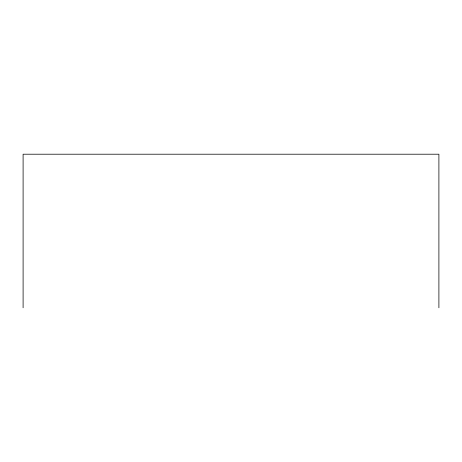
<?xml version="1.0" encoding="UTF-8"?>
<svg xmlns="http://www.w3.org/2000/svg" width="462" height="462" viewBox="0 0 462 462"><rect width="100%" height="100%" fill="white"/><g stroke="black" fill="none" stroke-linecap="round" stroke-linejoin="round"><path stroke-width="0.69" d="M438.9 307.79L438.9 154.21L23.1 154.21L23.1 307.79"/></g></svg>
